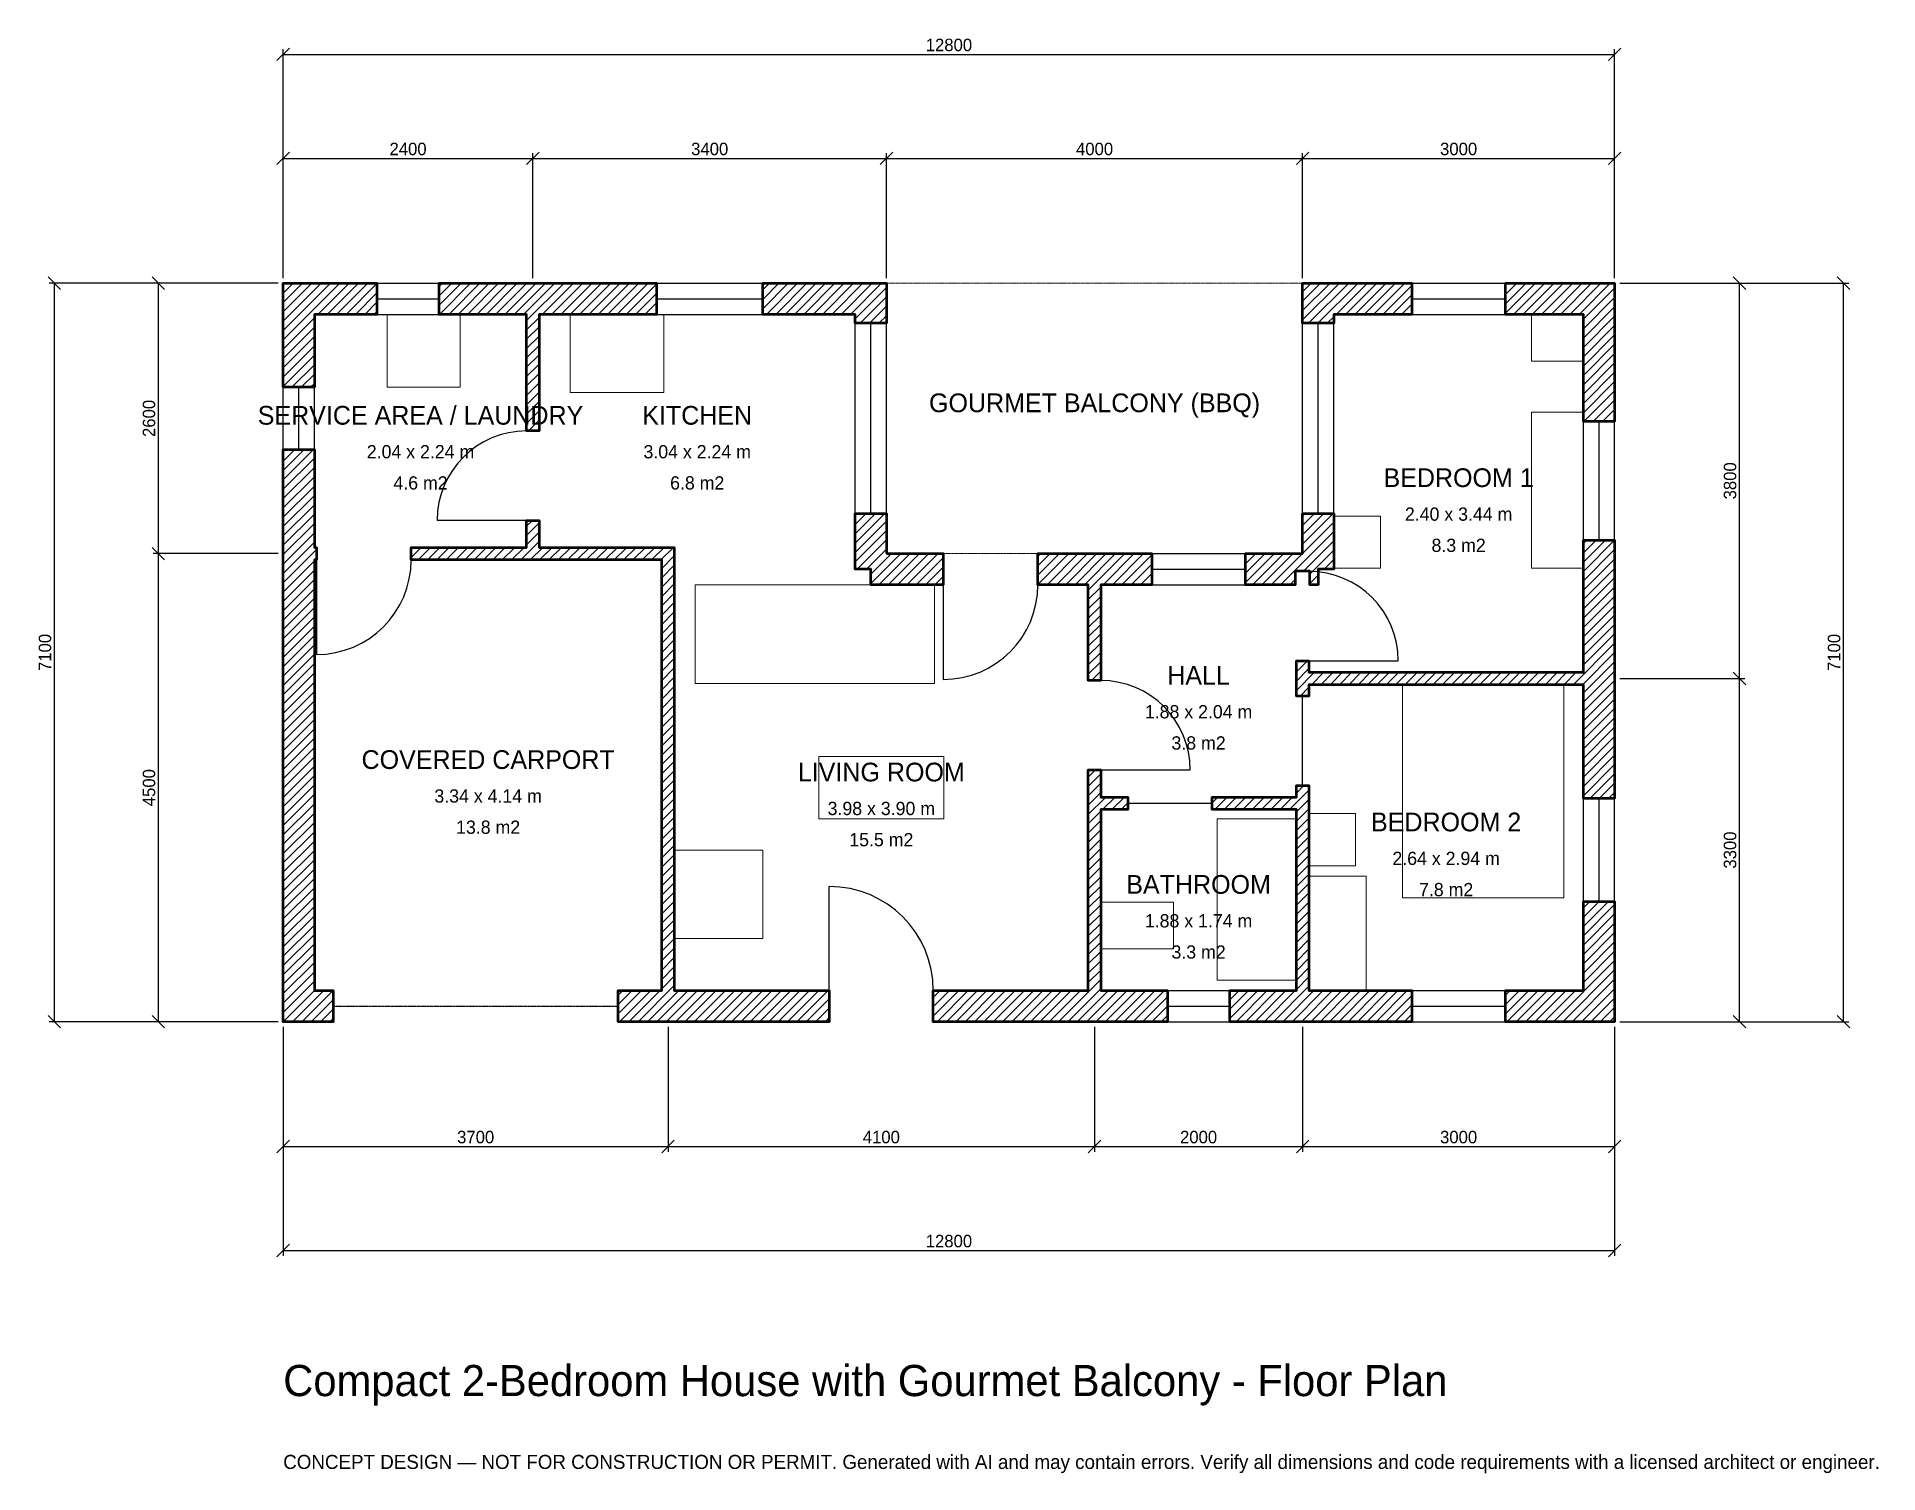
# Model space of a CAD drawing. Header units: millimetres. Extents: x -2369 to 15333, y -4341 to 9469.
import ezdxf
from ezdxf.enums import TextEntityAlignment as Align

# ---------------------------------------------------------------- set-up
doc = ezdxf.new("R2010")
doc.units = ezdxf.units.MM
doc.linetypes.add('DASHED', pattern=[1.524, 1.27, -0.254])
for name, color, linetype, lineweight in [('A-ANNO-DIMS', 1, 'Continuous', 13), ('A-ANNO-TEXT', 7, 'Continuous', 18), ('A-AREA-IDEN', 7, 'Continuous', 18), ('A-DOOR', 2, 'Continuous', 25), ('A-FLOR-FIXT', 9, 'Continuous', 13), ('A-FURN', 9, 'Continuous', 13), ('A-GLAZ', 4, 'Continuous', 25), ('A-SITE-PAVE', 8, 'Continuous', 13), ('A-WALL', 7, 'Continuous', 50), ('A-WALL-PATT', 8, 'Continuous', 13)]:
    doc.layers.add(name, color=color, linetype=linetype, lineweight=lineweight)
doc.dimstyles.new('PLAN', dxfattribs={"dimtxt": 120, "dimasz": 80, "dimexe": 50, "dimexo": 50, "dimgap": 30, "dimtad": 1, "dimdec": 0, "dimtsz": 60, "dimcen": 2.5, "dimclrd": 1, "dimclre": 1, "dimazin": 3, "dimtfac": 1, "dimtmove": 0, "dimatfit": 3})

msp = doc.modelspace()

# ---------------------------------------------------------------- hatches: boundary and pattern name
at = {"layer": 'A-WALL-PATT'}
h = msp.add_hatch(dxfattribs=at)
h.set_pattern_fill('ANSI31', color=8, scale=20)
h.paths.add_polyline_path([(7740, -0.001), (7740, 0), (7650, 0), (6250, 0), (6250, 300), (7650, 300), (7740, 300), (7740, 2040), (7740, 2160), (7740, 2420), (7860, 2420), (7860, 2160), (8120, 2160), (8120, 2040), (7860, 2040), (7860, 300), (7950, 300), (8500, 300), (8500, 0), (7950, 0), (7860, 0), (7860, -0.001), (7740, -0.001)])
h.paths.add_polyline_path([(3850, 0), (3760, 0), (3760, -0.001), (3640, -0.001), (3640, 0), (3550, 0), (3220, 0), (3220, 300), (3550, 300), (3640, 300), (3640, 4440), (2460, 4440), (2340, 4440), (1230, 4440), (1230, 4560), (2340, 4560), (2340, 4820), (2460, 4820), (2460, 4560), (3640, 4560), (3760, 4560), (3760, 4440), (3760, 300), (3850, 300), (5250, 300), (5250, 0), (3850, 0)])
h.paths.add_polyline_path([(300, 0), (300, -0.001), (0, -0.001), (0, 0), (-0.001, 0), (-0.001, 300), (0, 300), (0, 4350), (0, 4440), (-0.001, 4440), (-0.001, 4560), (0, 4560), (0, 4650), (0, 5500), (300, 5500), (300, 4650), (300, 4560), (320, 4560), (320, 4440), (300, 4440), (300, 4350), (300, 300), (480, 300), (480, 0), (300, 0)])
h.paths.add_polyline_path([(0, 6800), (-0.001, 6800), (-0.001, 7100), (0, 7100), (0, 7100.001), (300, 7100.001), (300, 7100), (900, 7100), (900, 6800), (300, 6800), (300, 6100), (0, 6100), (0, 6800)])
h.paths.add_polyline_path([(2250, 7100), (2340, 7100), (2340, 7100.001), (2460, 7100.001), (2460, 7100), (2550, 7100), (3590, 7100), (3590, 6800), (2550, 6800), (2460, 6800), (2460, 5680), (2340, 5680), (2340, 6800), (2250, 6800), (1500, 6800), (1500, 7100), (2250, 7100)])
h.paths.add_polyline_path([(5500, 7100), (5500, 7100.001), (5800, 7100.001), (5800, 7100), (5800.001, 7100), (5800.001, 6800), (5800, 6800), (5800, 6715), (5500, 6715), (5500, 6800), (4610, 6800), (4610, 7100), (5500, 7100)])
h.paths.add_polyline_path([(5800, 4500), (6345, 4500), (6345, 4200), (5650, 4200), (5650, 4350), (5500, 4350), (5500, 4885), (5800, 4885), (5800, 4500)])
h.paths.add_polyline_path([(7650, 4500), (7740, 4500), (7740, 4500.001), (7860, 4500.001), (7860, 4500), (7950, 4500), (8350, 4500), (8350, 4200), (7950, 4200), (7860, 4200), (7860, 3280), (7740, 3280), (7740, 4200), (7650, 4200), (7255, 4200), (7255, 4500), (7650, 4500)])
h.paths.add_polyline_path([(9740, 4500), (9740, 4500.001), (9799.999, 4500.001), (9799.999, 4560), (9800, 4560), (9800, 4885), (10100, 4885), (10100, 4350), (9950, 4350), (9950, 4200), (9870, 4200), (9870, 4330), (9730, 4330), (9730, 4200), (9250, 4200), (9250, 4500), (9740, 4500)])
h.paths.add_polyline_path([(9800, 6800), (9799.999, 6800), (9799.999, 7100), (9800, 7100), (9800, 7100.001), (10100, 7100.001), (10100, 7100), (10850, 7100), (10850, 6800), (10100, 6800), (10100, 6715), (9800, 6715), (9800, 6800)])
h.paths.add_polyline_path([(12500, 7100), (12500, 7100.001), (12800, 7100.001), (12800, 7100), (12800.001, 7100), (12800.001, 6800), (12800, 6800), (12800, 5770), (12500, 5770), (12500, 6800), (11750, 6800), (11750, 7100), (12500, 7100)])
h.paths.add_polyline_path([(12800, 3450), (12800, 3360), (12800.001, 3360), (12800.001, 3240), (12800, 3240), (12800, 3150), (12800, 2145), (12500, 2145), (12500, 3150), (12500, 3240), (9860, 3240), (9860, 3130), (9740, 3130), (9740, 3240), (9740, 3360), (9740, 3470), (9860, 3470), (9860, 3360), (12500, 3360), (12500, 3450), (12500, 4630), (12800, 4630), (12800, 3450)])
h.paths.add_polyline_path([(12800, 300), (12800.001, 300), (12800.001, 0), (12800, 0), (12800, -0.001), (12500, -0.001), (12500, 0), (11750, 0), (11750, 300), (12500, 300), (12500, 1155), (12800, 1155), (12800, 300)])
h.paths.add_polyline_path([(9950, 0), (9860, 0), (9860, -0.001), (9740, -0.001), (9740, 0), (9650, 0), (9100, 0), (9100, 300), (9650, 300), (9740, 300), (9740, 2040), (8930, 2040), (8930, 2160), (9740, 2160), (9740, 2270), (9860, 2270), (9860, 2160), (9860, 2040), (9860, 300), (9950, 300), (10850, 300), (10850, 0), (9950, 0)])

# ---------------------------------------------------------------- linework, layer by layer
at = {"layer": 'A-DOOR'}
for p, q in [((2340, 4820), (1480, 4820)), ((320, 4440), (320, 3530)), ((6345, 4200), (6345, 3290)), ((9860, 3470), (10720, 3470)), ((9800, 2270), (9800, 3130)), ((7860, 2420), (8720, 2420)), ((8120, 2100), (8930, 2100)), ((5250, 300), (5250, 1300))]:
    msp.add_line(p, q, dxfattribs=at)
at = {"layer": 'A-DOOR', "linetype": 'DASHED'}
msp.add_line((480, 150), (3220, 150), dxfattribs=at)
at = {"layer": 'A-DOOR'}
for centre, radius, start, end in [((2340, 4820), 860, 90, 180), ((320, 4440), 910, 270, 360), ((9860, 3470), 860, 0, 90), ((6345, 4200), 910, 270, 360), ((7860, 2420), 860, 0, 90), ((5250, 300), 1000, 0, 90)]:
    msp.add_arc(centre, radius, start, end, dxfattribs=at)
at = {"layer": 'A-FLOR-FIXT'}
for points in [[(8980, 400), (9740, 400), (9740, 1950), (8980, 1950)], [(7860, 700), (8560, 700), (8560, 1150), (7860, 1150)]]:
    msp.add_lwpolyline(points, close=True, dxfattribs=at)
at = {"layer": 'A-FURN'}
for points in [[(1000, 6100), (1700, 6100), (1700, 6800), (1000, 6800)], [(2760, 6050), (3660, 6050), (3660, 6800), (2760, 6800)], [(12000, 6350), (12500, 6350), (12500, 6800), (12000, 6800)], [(12000, 4360), (12500, 4360), (12500, 5860), (12000, 5860)], [(10100, 4360), (10550, 4360), (10550, 4860), (10100, 4860)], [(3960, 3250), (6260, 3250), (6260, 4200), (3960, 4200)], [(10760, 1190), (12310, 1190), (12310, 3240), (10760, 3240)], [(5150, 1950), (6350, 1950), (6350, 2550), (5150, 2550)], [(9860, 1500), (10310, 1500), (10310, 2000), (9860, 2000)], [(3760, 800), (4610, 800), (4610, 1650), (3760, 1650)], [(9860, 300), (10410, 300), (10410, 1400), (9860, 1400)]]:
    msp.add_lwpolyline(points, close=True, dxfattribs=at)
at = {"layer": 'A-GLAZ'}
for p, q in [((900, 7100), (1500, 7100)), ((3590, 7100), (4610, 7100)), ((10850, 7100), (11750, 7100)), ((900, 6950), (1500, 6950)), ((3590, 6950), (4610, 6950)), ((10850, 6950), (11750, 6950)), ((900, 6800), (1500, 6800)), ((3590, 6800), (4610, 6800)), ((10850, 6800), (11750, 6800)), ((5500, 4885), (5500, 6715)), ((5650, 4885), (5650, 6715)), ((5800, 4885), (5800, 6715)), ((9800, 4885), (9800, 6715)), ((9950, 4885), (9950, 6715)), ((10100, 4885), (10100, 6715)), ((0, 5500), (0, 6100)), ((150, 5500), (150, 6100)), ((300, 5500), (300, 6100)), ((12500, 4630), (12500, 5770)), ((12650, 4630), (12650, 5770)), ((12800, 4630), (12800, 5770)), ((8350, 4500), (9250, 4500)), ((8350, 4350), (9250, 4350)), ((8350, 4200), (9250, 4200)), ((12500, 1155), (12500, 2145)), ((12650, 1155), (12650, 2145)), ((12800, 1155), (12800, 2145)), ((8500, 300), (9100, 300)), ((10850, 300), (11750, 300)), ((8500, 150), (9100, 150)), ((8500, 0), (9100, 0)), ((10850, 150), (11750, 150)), ((10850, 0), (11750, 0))]:
    msp.add_line(p, q, dxfattribs=at)
at = {"layer": 'A-SITE-PAVE', "linetype": 'DASHED'}
msp.add_lwpolyline([(5800, 4500), (9800, 4500), (9800, 7100), (5800, 7100)], close=True, dxfattribs=at)
at = {"layer": 'A-WALL'}
for points in [[(0, 6800), (-0.001, 6800), (-0.001, 7100), (0, 7100), (0, 7100.001), (300, 7100.001), (300, 7100), (900, 7100), (900, 6800), (300, 6800), (300, 6100), (0, 6100), (0, 6800)], [(2250, 7100), (2340, 7100), (2340, 7100.001), (2460, 7100.001), (2460, 7100), (2550, 7100), (3590, 7100), (3590, 6800), (2550, 6800), (2460, 6800), (2460, 5680), (2340, 5680), (2340, 6800), (2250, 6800), (1500, 6800), (1500, 7100), (2250, 7100)], [(5500, 7100), (5500, 7100.001), (5800, 7100.001), (5800, 7100), (5800.001, 7100), (5800.001, 6800), (5800, 6800), (5800, 6715), (5500, 6715), (5500, 6800), (4610, 6800), (4610, 7100), (5500, 7100)], [(9800, 6800), (9799.999, 6800), (9799.999, 7100), (9800, 7100), (9800, 7100.001), (10100, 7100.001), (10100, 7100), (10850, 7100), (10850, 6800), (10100, 6800), (10100, 6715), (9800, 6715), (9800, 6800)], [(12500, 7100), (12500, 7100.001), (12800, 7100.001), (12800, 7100), (12800.001, 7100), (12800.001, 6800), (12800, 6800), (12800, 5770), (12500, 5770), (12500, 6800), (11750, 6800), (11750, 7100), (12500, 7100)], [(300, 0), (300, -0.001), (0, -0.001), (0, 0), (-0.001, 0), (-0.001, 300), (0, 300), (0, 4350), (0, 4440), (-0.001, 4440), (-0.001, 4560), (0, 4560), (0, 4650), (0, 5500), (300, 5500), (300, 4650), (300, 4560), (320, 4560), (320, 4440), (300, 4440), (300, 4350), (300, 300), (480, 300), (480, 0), (300, 0)], [(3850, 0), (3760, 0), (3760, -0.001), (3640, -0.001), (3640, 0), (3550, 0), (3220, 0), (3220, 300), (3550, 300), (3640, 300), (3640, 4440), (2460, 4440), (2340, 4440), (1230, 4440), (1230, 4560), (2340, 4560), (2340, 4820), (2460, 4820), (2460, 4560), (3640, 4560), (3760, 4560), (3760, 4440), (3760, 300), (3850, 300), (5250, 300), (5250, 0), (3850, 0)], [(5800, 4500), (6345, 4500), (6345, 4200), (5650, 4200), (5650, 4350), (5500, 4350), (5500, 4885), (5800, 4885), (5800, 4500)], [(9740, 4500), (9740, 4500.001), (9799.999, 4500.001), (9799.999, 4560), (9800, 4560), (9800, 4885), (10100, 4885), (10100, 4350), (9950, 4350), (9950, 4200), (9870, 4200), (9870, 4330), (9730, 4330), (9730, 4200), (9250, 4200), (9250, 4500), (9740, 4500)], [(12800, 3450), (12800, 3360), (12800.001, 3360), (12800.001, 3240), (12800, 3240), (12800, 3150), (12800, 2145), (12500, 2145), (12500, 3150), (12500, 3240), (9860, 3240), (9860, 3130), (9740, 3130), (9740, 3240), (9740, 3360), (9740, 3470), (9860, 3470), (9860, 3360), (12500, 3360), (12500, 3450), (12500, 4630), (12800, 4630), (12800, 3450)], [(7650, 4500), (7740, 4500), (7740, 4500.001), (7860, 4500.001), (7860, 4500), (7950, 4500), (8350, 4500), (8350, 4200), (7950, 4200), (7860, 4200), (7860, 3280), (7740, 3280), (7740, 4200), (7650, 4200), (7255, 4200), (7255, 4500), (7650, 4500)], [(7740, -0.001), (7740, 0), (7650, 0), (6250, 0), (6250, 300), (7650, 300), (7740, 300), (7740, 2040), (7740, 2160), (7740, 2420), (7860, 2420), (7860, 2160), (8120, 2160), (8120, 2040), (7860, 2040), (7860, 300), (7950, 300), (8500, 300), (8500, 0), (7950, 0), (7860, 0), (7860, -0.001), (7740, -0.001)], [(9950, 0), (9860, 0), (9860, -0.001), (9740, -0.001), (9740, 0), (9650, 0), (9100, 0), (9100, 300), (9650, 300), (9740, 300), (9740, 2040), (8930, 2040), (8930, 2160), (9740, 2160), (9740, 2270), (9860, 2270), (9860, 2160), (9860, 2040), (9860, 300), (9950, 300), (10850, 300), (10850, 0), (9950, 0)], [(12800, 300), (12800.001, 300), (12800.001, 0), (12800, 0), (12800, -0.001), (12500, -0.001), (12500, 0), (11750, 0), (11750, 300), (12500, 300), (12500, 1155), (12800, 1155), (12800, 300)]]:
    msp.add_lwpolyline(points, close=True, dxfattribs=at)

# ---------------------------------------------------------------- texts
at = {"layer": 'A-ANNO-TEXT'}
for s, height, p in [('Compact 2-Bedroom House with Gourmet Balcony - Floor Plan', 300, (0, -3600)), ('CONCEPT DESIGN — NOT FOR CONSTRUCTION OR PERMIT. Generated with AI and may contain errors. Verify all dimensions and code requirements with a licensed architect or engineer.', 135, (0, -4300))]:
    msp.add_text(s, height=height, dxfattribs=at).set_placement(p)
at = {"layer": 'A-AREA-IDEN'}
for s, height, p in [('GOURMET BALCONY (BBQ)', 180, (7800, 5950)), ('SERVICE AREA / LAUNDRY', 180, (1320, 5830)), ('KITCHEN', 180, (3980, 5830)), ('2.04 x 2.24 m', 127.5, (1320, 5480)), ('3.04 x 2.24 m', 127.5, (3980, 5480)), ('BEDROOM 1', 180, (11300, 5230)), ('4.6 m2', 127.5, (1320, 5180)), ('6.8 m2', 127.5, (3980, 5180)), ('2.40 x 3.44 m', 127.5, (11300, 4880)), ('8.3 m2', 127.5, (11300, 4580)), ('HALL', 180, (8800, 3330)), ('1.88 x 2.04 m', 127.5, (8800, 2980)), ('3.8 m2', 127.5, (8800, 2680)), ('COVERED CARPORT', 180, (1970, 2520)), ('LIVING ROOM', 180, (5750, 2400)), ('3.34 x 4.14 m', 127.5, (1970, 2170)), ('3.98 x 3.90 m', 127.5, (5750, 2050)), ('BEDROOM 2', 180, (11180, 1920)), ('13.8 m2', 127.5, (1970, 1870)), ('15.5 m2', 127.5, (5750, 1750)), ('2.64 x 2.94 m', 127.5, (11180, 1570)), ('BATHROOM', 180, (8800, 1320)), ('7.8 m2', 127.5, (11180, 1270)), ('1.88 x 1.74 m', 127.5, (8800, 970)), ('3.3 m2', 127.5, (8800, 670))]:
    msp.add_text(s, height=height, dxfattribs=at).set_placement(p, align=Align.MIDDLE_CENTER)

# ---------------------------------------------------------------- dimensions: what is measured, and where the dimension line sits
at = {"layer": 'A-ANNO-DIMS'}
for base, p1, p2, text in [((0, 9300), (0, 7100), (12800, 7100), '12800'), ((0, 8300), (0, 7100), (2400, 7100), '2400'), ((2400, 8300), (2400, 7100), (5800, 7100), '3400'), ((5800, 8300), (5800, 7100), (9800, 7100), '4000'), ((9800, 8300), (9800, 7100), (12800, 7100), '3000'), ((0, -1200), (0, 0), (3700, 0), '3700'), ((0, -2200), (0, 0), (12800, 0), '12800'), ((3700, -1200), (3700, 0), (7800, 0), '4100'), ((7800, -1200), (7800, 0), (9800, 0), '2000'), ((9800, -1200), (9800, 0), (12800, 0), '3000')]:
    msp.add_linear_dim(base=base, p1=p1, p2=p2, text=text, dimstyle='PLAN', dxfattribs=at).render()
for base, p1, p2, text in [((-2200, 0), (0, 0), (0, 7100), '7100'), ((-1200, 4500), (0, 4500), (0, 7100), '2600'), ((14000, 3300), (12800, 3300), (12800, 7100), '3800'), ((15000, 0), (12800, 0), (12800, 7100), '7100'), ((-1200, 0), (0, 0), (0, 4500), '4500'), ((14000, 0), (12800, 0), (12800, 3300), '3300')]:
    msp.add_linear_dim(base=base, p1=p1, p2=p2, angle=90, text=text, dimstyle='PLAN', dxfattribs=at).render()

doc.saveas('drawing.dxf')
